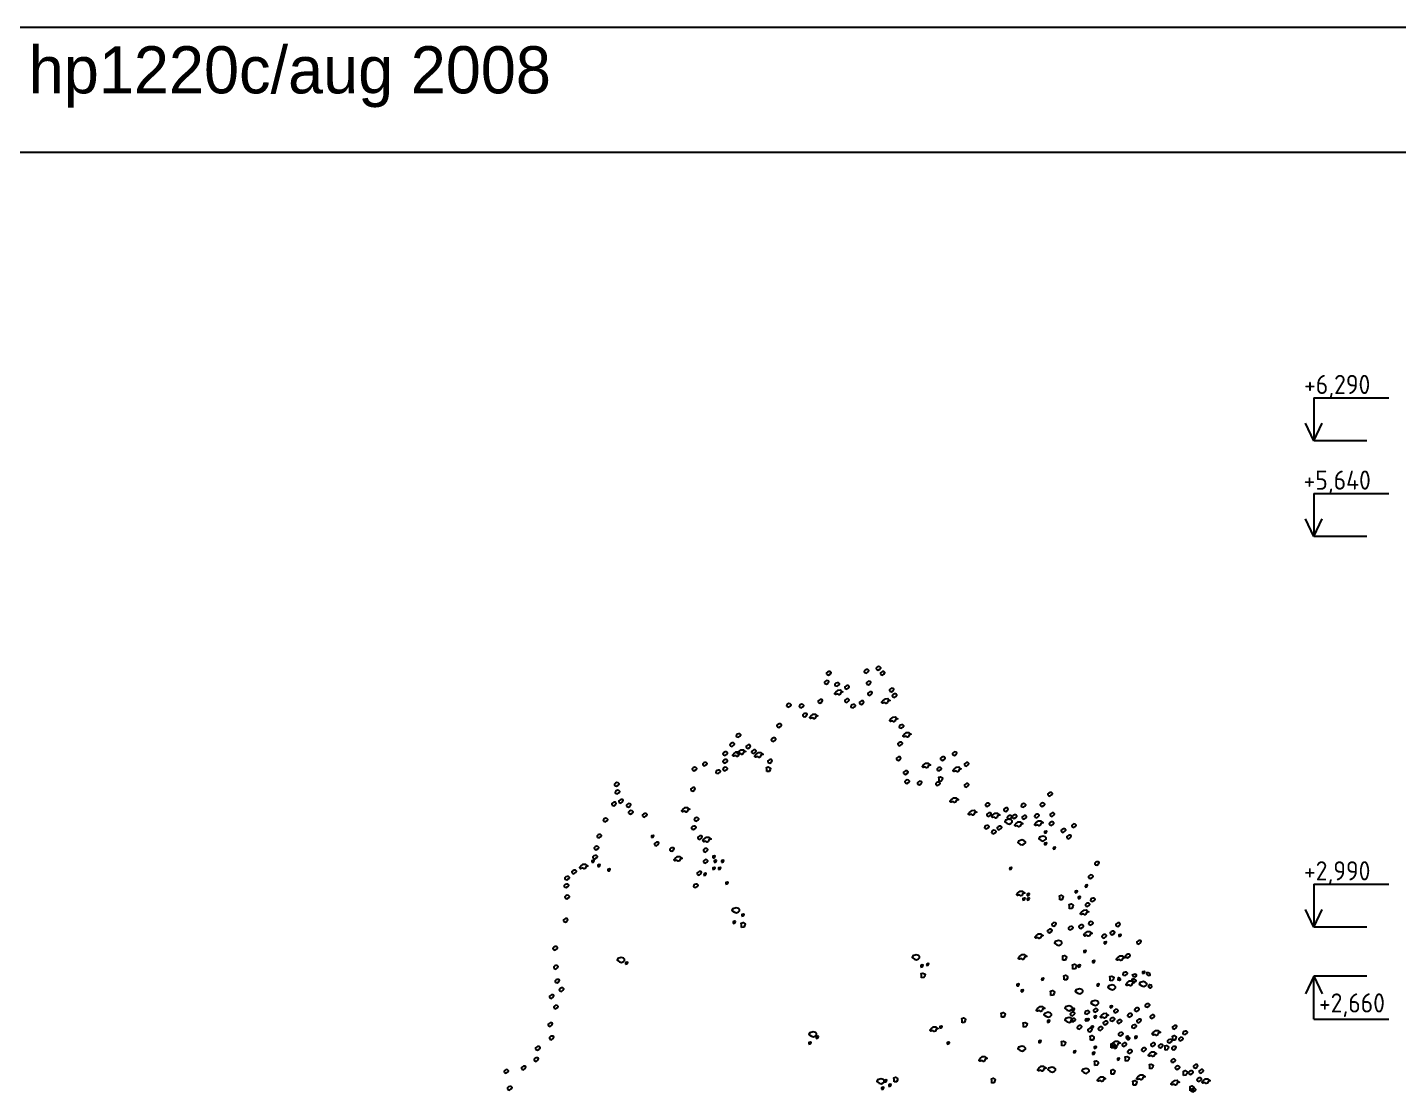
# Model space of a CAD drawing. Header units: millimetres. Extents: x 462666 to 1244237, y 2328025 to 3795663.
# Drawn here: x 1066681 to 1075992, y 2928790 to 2936020 of the extents above; entities that cross this region are included whole.
import ezdxf
from ezdxf.enums import TextEntityAlignment as Align

# ---------------------------------------------------------------- set-up
doc = ezdxf.new("R2010")
doc.units = ezdxf.units.MM
for name, color, linetype in [('arbre', 250, 'Continuous'), ('MUR_POH', 64, 'Continuous'), ('POP', 7, 'Continuous'), ('RAM_100', 160, 'Continuous'), ('ZAK_DIM', 7, 'Continuous')]:
    doc.layers.add(name, color=color, linetype=linetype)
doc.layers.add('Srafy', color=8, linetype='Continuous', lineweight=5)
doc.styles.add('ISOCP.SHX', font='ISOCP.shx', dxfattribs={"height": 150})

# ---------------------------------------------------------------- blocks, each defined once
blk = doc.blocks.new('Z_RAM_A_3_hp 1220')
at = {"layer": 'POP', "linetype": 'Continuous'}
blk.add_lwpolyline([(-288.5, -408), (-6.5, -408), (-6.5, -13), (-288.5, -13)], close=True, dxfattribs=at)
at = {"layer": 'RAM_100', "linetype": 'Continuous'}
for points in [[(-297, -420), (0, -420), (0, 0), (-297, 0)], [(-288.5, -13), (-288.5, -408), (-6.5, -408), (-6.5, -13)]]:
    blk.add_lwpolyline(points, close=True, dxfattribs=at)
blk.add_text('rkmk 1:1 A3  hp1220c/aug 2008', height=3.2, rotation=90, dxfattribs=at).set_placement((-292.524, -406.58))
blk = doc.blocks.new('arbre3')
at = {"layer": 'arbre', "color": 252}
for points in [[(257.876, 39.461), (257.917, 39.446), (257.956, 39.474), (257.98, 39.509), (257.956, 39.537), (257.919, 39.539), (257.889, 39.524), (257.865, 39.502), (257.863, 39.48)], [(256.585, 39.334), (256.627, 39.319), (256.666, 39.347), (256.69, 39.382), (256.666, 39.41), (256.629, 39.412), (256.598, 39.397), (256.574, 39.375), (256.572, 39.353)], [(257.567, 39.388), (257.608, 39.373), (257.647, 39.401), (257.671, 39.436), (257.647, 39.464), (257.61, 39.466), (257.58, 39.451), (257.556, 39.429), (257.554, 39.408)], [(257.985, 39.334), (258.026, 39.319), (258.065, 39.347), (258.089, 39.382), (258.065, 39.41), (258.028, 39.412), (257.998, 39.397), (257.974, 39.375), (257.972, 39.353)], [(256.531, 39.098), (256.572, 39.082), (256.611, 39.111), (256.635, 39.145), (256.611, 39.174), (256.574, 39.176), (256.544, 39.161), (256.52, 39.139), (256.518, 39.117)], [(256.812, 38.877), (256.877, 38.929), (256.938, 38.932), (256.964, 38.903), (256.999, 38.882), (256.942, 38.864), (256.927, 38.821), (256.897, 38.806), (256.862, 38.832), (256.81, 38.814), (256.779, 38.84)], [(256.803, 39.043), (256.845, 39.028), (256.884, 39.056), (256.908, 39.091), (256.884, 39.119), (256.847, 39.121), (256.816, 39.106), (256.792, 39.084), (256.79, 39.063)], [(257.058, 38.97), (257.099, 38.955), (257.138, 38.983), (257.162, 39.018), (257.138, 39.046), (257.101, 39.049), (257.071, 39.033), (257.047, 39.012), (257.045, 38.99)], [(257.621, 39.079), (257.663, 39.064), (257.702, 39.092), (257.726, 39.127), (257.702, 39.155), (257.665, 39.158), (257.634, 39.142), (257.61, 39.121), (257.608, 39.099)], [(257.658, 38.807), (257.699, 38.792), (257.738, 38.82), (257.762, 38.855), (257.738, 38.883), (257.701, 38.885), (257.671, 38.87), (257.647, 38.848), (257.645, 38.826)], [(258.221, 38.898), (258.262, 38.882), (258.301, 38.911), (258.325, 38.945), (258.301, 38.974), (258.264, 38.976), (258.234, 38.961), (258.21, 38.939), (258.208, 38.917)], [(258.294, 38.752), (258.335, 38.737), (258.374, 38.765), (258.398, 38.8), (258.374, 38.828), (258.337, 38.831), (258.307, 38.815), (258.283, 38.794), (258.281, 38.772)], [(255.549, 38.5), (255.591, 38.485), (255.63, 38.513), (255.654, 38.548), (255.63, 38.576), (255.593, 38.578), (255.562, 38.563), (255.538, 38.541), (255.536, 38.52)], [(255.876, 38.482), (255.918, 38.467), (255.957, 38.495), (255.981, 38.53), (255.957, 38.558), (255.92, 38.56), (255.889, 38.545), (255.866, 38.523), (255.863, 38.502)], [(256.367, 38.607), (256.408, 38.592), (256.448, 38.62), (256.471, 38.655), (256.448, 38.683), (256.411, 38.685), (256.38, 38.67), (256.356, 38.648), (256.354, 38.627)], [(257.058, 38.625), (257.099, 38.61), (257.138, 38.638), (257.162, 38.673), (257.138, 38.701), (257.101, 38.703), (257.071, 38.688), (257.047, 38.666), (257.045, 38.645)], [(257.221, 38.48), (257.263, 38.465), (257.302, 38.493), (257.326, 38.528), (257.302, 38.556), (257.265, 38.558), (257.234, 38.543), (257.211, 38.521), (257.208, 38.499)], [(257.439, 38.571), (257.481, 38.555), (257.52, 38.584), (257.544, 38.618), (257.52, 38.647), (257.483, 38.649), (257.453, 38.634), (257.429, 38.612), (257.426, 38.59)], [(258.037, 38.652), (258.102, 38.705), (258.163, 38.707), (258.189, 38.678), (258.224, 38.657), (258.167, 38.639), (258.152, 38.596), (258.122, 38.581), (258.087, 38.607), (258.035, 38.589), (258.004, 38.615)], [(255.967, 38.246), (256.009, 38.231), (256.048, 38.259), (256.072, 38.294), (256.048, 38.322), (256.011, 38.324), (255.98, 38.309), (255.956, 38.287), (255.954, 38.265)], [(256.162, 38.253), (256.227, 38.305), (256.288, 38.307), (256.314, 38.279), (256.349, 38.257), (256.293, 38.24), (256.277, 38.196), (256.247, 38.181), (256.212, 38.207), (256.16, 38.19), (256.129, 38.216)], [(258.237, 38.178), (258.302, 38.23), (258.363, 38.232), (258.389, 38.204), (258.424, 38.182), (258.367, 38.165), (258.352, 38.121), (258.322, 38.106), (258.287, 38.132), (258.235, 38.115), (258.204, 38.141)], [(254.241, 37.719), (254.282, 37.704), (254.321, 37.732), (254.345, 37.767), (254.321, 37.795), (254.284, 37.797), (254.254, 37.782), (254.23, 37.76), (254.228, 37.739)], [(255.295, 37.973), (255.336, 37.958), (255.375, 37.986), (255.399, 38.021), (255.375, 38.049), (255.338, 38.052), (255.308, 38.036), (255.284, 38.015), (255.282, 37.993)], [(258.475, 37.953), (258.517, 37.938), (258.556, 37.966), (258.58, 38.001), (258.556, 38.029), (258.519, 38.031), (258.489, 38.016), (258.465, 37.994), (258.462, 37.973)], [(258.587, 37.778), (258.652, 37.83), (258.713, 37.832), (258.739, 37.804), (258.774, 37.782), (258.717, 37.765), (258.702, 37.721), (258.672, 37.706), (258.637, 37.732), (258.585, 37.715), (258.554, 37.741)], [(254.077, 37.483), (254.118, 37.468), (254.158, 37.496), (254.181, 37.531), (254.158, 37.559), (254.121, 37.561), (254.09, 37.546), (254.066, 37.524), (254.064, 37.502)], [(254.495, 37.428), (254.536, 37.413), (254.576, 37.441), (254.599, 37.476), (254.576, 37.504), (254.539, 37.507), (254.508, 37.491), (254.484, 37.47), (254.482, 37.448)], [(255.149, 37.61), (255.191, 37.595), (255.23, 37.623), (255.254, 37.658), (255.23, 37.686), (255.193, 37.688), (255.162, 37.673), (255.139, 37.651), (255.136, 37.63)], [(258.439, 37.499), (258.48, 37.484), (258.52, 37.512), (258.543, 37.547), (258.52, 37.575), (258.483, 37.577), (258.452, 37.562), (258.428, 37.54), (258.426, 37.518)], [(253.368, 36.974), (253.41, 36.959), (253.449, 36.987), (253.473, 37.022), (253.449, 37.05), (253.412, 37.052), (253.381, 37.037), (253.357, 37.015), (253.355, 36.994)], [(253.895, 37.247), (253.937, 37.231), (253.976, 37.26), (254, 37.294), (253.976, 37.323), (253.939, 37.325), (253.908, 37.31), (253.884, 37.288), (253.882, 37.266)], [(253.895, 37.047), (253.937, 37.032), (253.976, 37.06), (254, 37.095), (253.976, 37.123), (253.939, 37.125), (253.908, 37.11), (253.884, 37.088), (253.882, 37.066)], [(254.162, 37.278), (254.227, 37.33), (254.288, 37.332), (254.314, 37.304), (254.349, 37.282), (254.293, 37.265), (254.277, 37.222), (254.247, 37.206), (254.212, 37.232), (254.16, 37.215), (254.13, 37.241)], [(254.287, 37.328), (254.352, 37.38), (254.413, 37.382), (254.439, 37.354), (254.474, 37.332), (254.418, 37.315), (254.402, 37.272), (254.372, 37.256), (254.337, 37.282), (254.285, 37.265), (254.255, 37.291)], [(254.641, 37.301), (254.682, 37.286), (254.721, 37.314), (254.745, 37.349), (254.721, 37.377), (254.684, 37.379), (254.654, 37.364), (254.63, 37.342), (254.627, 37.321)], [(254.737, 37.253), (254.802, 37.305), (254.863, 37.307), (254.889, 37.279), (254.924, 37.257), (254.868, 37.24), (254.852, 37.197), (254.822, 37.181), (254.787, 37.207), (254.735, 37.19), (254.705, 37.216)], [(255.059, 37.047), (255.1, 37.032), (255.139, 37.06), (255.163, 37.095), (255.139, 37.123), (255.102, 37.125), (255.072, 37.11), (255.048, 37.088), (255.046, 37.066)], [(258.403, 37.117), (258.444, 37.102), (258.483, 37.13), (258.507, 37.165), (258.483, 37.193), (258.446, 37.195), (258.416, 37.18), (258.392, 37.159), (258.39, 37.137)], [(259.548, 37.117), (259.589, 37.102), (259.628, 37.13), (259.652, 37.165), (259.628, 37.193), (259.591, 37.195), (259.561, 37.18), (259.537, 37.159), (259.535, 37.137)], [(259.857, 37.244), (259.898, 37.229), (259.937, 37.257), (259.961, 37.292), (259.937, 37.32), (259.9, 37.323), (259.87, 37.307), (259.846, 37.286), (259.844, 37.264)], [(260.166, 36.972), (260.207, 36.957), (260.246, 36.985), (260.27, 37.02), (260.246, 37.048), (260.209, 37.05), (260.179, 37.035), (260.155, 37.013), (260.153, 36.991)], [(253.096, 36.847), (253.137, 36.832), (253.176, 36.86), (253.2, 36.895), (253.176, 36.923), (253.139, 36.925), (253.109, 36.91), (253.085, 36.888), (253.083, 36.866)], [(253.714, 36.774), (253.755, 36.759), (253.794, 36.787), (253.818, 36.822), (253.794, 36.85), (253.757, 36.852), (253.727, 36.837), (253.703, 36.816), (253.701, 36.794)], [(253.895, 36.847), (253.937, 36.832), (253.976, 36.86), (254, 36.895), (253.976, 36.923), (253.939, 36.925), (253.908, 36.91), (253.884, 36.888), (253.882, 36.866)], [(255.021, 36.812), (255.021, 36.871), (255.015, 36.923), (255.06, 36.936), (255.113, 36.903), (255.106, 36.858), (255.08, 36.819)], [(258.585, 36.754), (258.626, 36.739), (258.665, 36.767), (258.689, 36.802), (258.665, 36.83), (258.628, 36.832), (258.598, 36.817), (258.574, 36.795), (258.571, 36.773)], [(259.087, 36.978), (259.152, 37.03), (259.213, 37.033), (259.239, 37.004), (259.274, 36.983), (259.217, 36.965), (259.202, 36.922), (259.172, 36.907), (259.137, 36.933), (259.085, 36.915), (259.054, 36.941)], [(259.457, 36.845), (259.498, 36.83), (259.537, 36.858), (259.561, 36.893), (259.537, 36.921), (259.5, 36.923), (259.47, 36.908), (259.446, 36.886), (259.444, 36.864)], [(259.887, 36.878), (259.952, 36.93), (260.013, 36.933), (260.039, 36.904), (260.074, 36.883), (260.017, 36.865), (260.002, 36.822), (259.972, 36.807), (259.937, 36.833), (259.885, 36.815), (259.854, 36.841)], [(251.078, 36.447), (251.12, 36.432), (251.159, 36.46), (251.183, 36.495), (251.159, 36.523), (251.122, 36.525), (251.091, 36.51), (251.067, 36.489), (251.065, 36.467)], [(253.059, 36.32), (253.101, 36.305), (253.14, 36.333), (253.164, 36.368), (253.14, 36.396), (253.103, 36.398), (253.072, 36.383), (253.048, 36.361), (253.046, 36.34)], [(258.621, 36.518), (258.662, 36.503), (258.701, 36.531), (258.725, 36.566), (258.701, 36.594), (258.664, 36.596), (258.634, 36.581), (258.61, 36.559), (258.608, 36.537)], [(258.948, 36.481), (258.989, 36.466), (259.028, 36.494), (259.052, 36.529), (259.028, 36.557), (258.991, 36.56), (258.961, 36.544), (258.937, 36.523), (258.935, 36.501)], [(259.421, 36.463), (259.462, 36.448), (259.501, 36.476), (259.525, 36.511), (259.501, 36.539), (259.464, 36.541), (259.434, 36.526), (259.41, 36.505), (259.408, 36.483)], [(259.495, 36.556), (259.495, 36.615), (259.489, 36.667), (259.534, 36.68), (259.587, 36.647), (259.58, 36.601), (259.554, 36.562)], [(260.166, 36.427), (260.207, 36.412), (260.246, 36.44), (260.27, 36.475), (260.246, 36.503), (260.209, 36.505), (260.179, 36.49), (260.155, 36.468), (260.153, 36.446)], [(251.006, 35.939), (251.047, 35.923), (251.086, 35.952), (251.11, 35.986), (251.086, 36.015), (251.049, 36.017), (251.019, 36.002), (250.995, 35.98), (250.992, 35.958)], [(251.096, 36.247), (251.138, 36.232), (251.177, 36.26), (251.201, 36.295), (251.177, 36.323), (251.14, 36.326), (251.109, 36.31), (251.086, 36.289), (251.083, 36.267)], [(251.187, 36.011), (251.229, 35.996), (251.268, 36.024), (251.292, 36.059), (251.268, 36.087), (251.231, 36.089), (251.2, 36.074), (251.176, 36.053), (251.174, 36.031)], [(251.387, 35.902), (251.429, 35.887), (251.468, 35.915), (251.492, 35.95), (251.468, 35.978), (251.431, 35.98), (251.4, 35.965), (251.376, 35.944), (251.374, 35.922)], [(259.812, 36.079), (259.877, 36.131), (259.938, 36.133), (259.964, 36.105), (259.999, 36.083), (259.942, 36.066), (259.927, 36.022), (259.897, 36.007), (259.862, 36.033), (259.81, 36.016), (259.779, 36.042)], [(260.711, 35.918), (260.752, 35.903), (260.791, 35.931), (260.815, 35.966), (260.791, 35.994), (260.754, 35.996), (260.724, 35.981), (260.7, 35.959), (260.698, 35.938)], [(261.646, 35.901), (261.687, 35.886), (261.726, 35.915), (261.75, 35.949), (261.726, 35.978), (261.689, 35.98), (261.659, 35.965), (261.635, 35.943), (261.633, 35.921)], [(262.136, 35.92), (262.178, 35.904), (262.217, 35.933), (262.241, 35.967), (262.217, 35.996), (262.18, 35.998), (262.149, 35.983), (262.125, 35.961), (262.123, 35.939)], [(262.336, 36.192), (262.377, 36.177), (262.417, 36.205), (262.441, 36.24), (262.417, 36.268), (262.38, 36.27), (262.349, 36.255), (262.325, 36.233), (262.323, 36.212)], [(251.442, 35.721), (251.483, 35.705), (251.522, 35.734), (251.546, 35.768), (251.522, 35.797), (251.485, 35.799), (251.455, 35.784), (251.431, 35.762), (251.429, 35.74)], [(251.805, 35.648), (251.847, 35.633), (251.886, 35.661), (251.91, 35.696), (251.886, 35.724), (251.849, 35.726), (251.818, 35.711), (251.794, 35.689), (251.792, 35.667)], [(252.837, 35.829), (252.903, 35.881), (252.963, 35.883), (252.989, 35.855), (253.024, 35.833), (252.968, 35.816), (252.953, 35.772), (252.922, 35.757), (252.887, 35.783), (252.835, 35.766), (252.805, 35.792)], [(260.287, 35.754), (260.352, 35.806), (260.413, 35.808), (260.439, 35.78), (260.474, 35.758), (260.417, 35.741), (260.402, 35.697), (260.372, 35.682), (260.337, 35.708), (260.285, 35.691), (260.254, 35.717)], [(260.747, 35.664), (260.789, 35.649), (260.828, 35.677), (260.852, 35.712), (260.828, 35.74), (260.791, 35.742), (260.76, 35.727), (260.736, 35.705), (260.734, 35.683)], [(260.887, 35.679), (260.952, 35.731), (261.013, 35.733), (261.039, 35.705), (261.074, 35.683), (261.017, 35.666), (261.002, 35.622), (260.971, 35.607), (260.937, 35.633), (260.885, 35.616), (260.854, 35.642)], [(261.191, 35.792), (261.232, 35.777), (261.272, 35.806), (261.295, 35.84), (261.272, 35.869), (261.235, 35.871), (261.204, 35.855), (261.18, 35.834), (261.178, 35.812)], [(261.282, 35.593), (261.323, 35.577), (261.362, 35.606), (261.386, 35.64), (261.362, 35.669), (261.326, 35.671), (261.295, 35.656), (261.271, 35.634), (261.269, 35.612)], [(261.409, 35.611), (261.451, 35.596), (261.49, 35.624), (261.514, 35.659), (261.49, 35.687), (261.453, 35.689), (261.422, 35.674), (261.398, 35.652), (261.396, 35.63)], [(261.664, 35.593), (261.705, 35.577), (261.744, 35.606), (261.768, 35.64), (261.744, 35.669), (261.707, 35.671), (261.677, 35.656), (261.653, 35.634), (261.651, 35.612)], [(261.991, 35.629), (262.032, 35.614), (262.071, 35.642), (262.095, 35.677), (262.071, 35.705), (262.034, 35.707), (262.004, 35.692), (261.98, 35.67), (261.978, 35.649)], [(262.391, 35.665), (262.432, 35.65), (262.471, 35.678), (262.495, 35.713), (262.471, 35.741), (262.434, 35.744), (262.404, 35.728), (262.38, 35.707), (262.378, 35.685)], [(250.787, 35.521), (250.829, 35.505), (250.868, 35.534), (250.892, 35.569), (250.868, 35.597), (250.831, 35.599), (250.8, 35.584), (250.777, 35.562), (250.774, 35.54)], [(253.077, 35.321), (253.119, 35.306), (253.158, 35.334), (253.182, 35.369), (253.158, 35.397), (253.121, 35.399), (253.091, 35.384), (253.067, 35.362), (253.064, 35.34)], [(253.15, 35.539), (253.191, 35.524), (253.231, 35.552), (253.255, 35.587), (253.231, 35.615), (253.194, 35.617), (253.163, 35.602), (253.139, 35.58), (253.137, 35.558)], [(260.693, 35.337), (260.734, 35.322), (260.773, 35.35), (260.797, 35.385), (260.773, 35.413), (260.736, 35.415), (260.706, 35.4), (260.682, 35.378), (260.68, 35.356)], [(260.875, 35.21), (260.916, 35.194), (260.955, 35.223), (260.979, 35.257), (260.955, 35.286), (260.918, 35.288), (260.888, 35.273), (260.864, 35.251), (260.862, 35.229)], [(261.02, 35.319), (261.061, 35.303), (261.1, 35.332), (261.124, 35.366), (261.1, 35.395), (261.063, 35.397), (261.033, 35.382), (261.009, 35.36), (261.007, 35.338)], [(261.267, 35.466), (261.322, 35.448), (261.372, 35.476), (261.398, 35.5), (261.398, 35.531), (261.369, 35.559), (261.313, 35.579), (261.224, 35.55), (261.202, 35.511)], [(261.487, 35.454), (261.552, 35.506), (261.613, 35.508), (261.639, 35.48), (261.674, 35.458), (261.617, 35.441), (261.602, 35.397), (261.571, 35.382), (261.537, 35.408), (261.485, 35.391), (261.454, 35.417)], [(262.012, 35.479), (262.077, 35.531), (262.138, 35.533), (262.164, 35.505), (262.199, 35.483), (262.142, 35.466), (262.127, 35.422), (262.096, 35.407), (262.062, 35.433), (262.009, 35.416), (261.979, 35.442)], [(262.236, 35.213), (262.275, 35.22), (262.297, 35.259), (262.275, 35.268), (262.238, 35.255)], [(262.373, 35.429), (262.414, 35.414), (262.453, 35.442), (262.477, 35.477), (262.453, 35.505), (262.416, 35.507), (262.386, 35.492), (262.362, 35.47), (262.36, 35.449)], [(262.682, 35.247), (262.723, 35.232), (262.762, 35.261), (262.786, 35.295), (262.762, 35.324), (262.725, 35.326), (262.695, 35.31), (262.671, 35.289), (262.668, 35.267)], [(262.954, 35.375), (262.995, 35.359), (263.035, 35.388), (263.058, 35.422), (263.035, 35.451), (262.998, 35.453), (262.967, 35.438), (262.943, 35.416), (262.941, 35.394)], [(250.624, 35.103), (250.665, 35.088), (250.704, 35.116), (250.728, 35.151), (250.704, 35.179), (250.667, 35.181), (250.637, 35.166), (250.613, 35.144), (250.611, 35.122)], [(252.027, 35.1), (252.066, 35.107), (252.088, 35.146), (252.066, 35.154), (252.029, 35.141)], [(252.114, 34.903), (252.156, 34.888), (252.195, 34.916), (252.219, 34.951), (252.195, 34.979), (252.158, 34.981), (252.127, 34.966), (252.103, 34.944), (252.101, 34.923)], [(253.241, 35.067), (253.282, 35.051), (253.321, 35.08), (253.345, 35.114), (253.321, 35.143), (253.285, 35.145), (253.254, 35.13), (253.23, 35.108), (253.228, 35.086)], [(253.387, 35.054), (253.453, 35.106), (253.513, 35.108), (253.539, 35.08), (253.574, 35.059), (253.518, 35.041), (253.503, 34.998), (253.472, 34.982), (253.437, 35.009), (253.385, 34.991), (253.355, 35.017)], [(261.606, 34.923), (261.661, 34.906), (261.711, 34.934), (261.737, 34.958), (261.737, 34.988), (261.708, 35.017), (261.652, 35.036), (261.563, 35.008), (261.541, 34.969)], [(262.149, 35.025), (262.203, 35.007), (262.253, 35.036), (262.279, 35.06), (262.279, 35.09), (262.251, 35.118), (262.195, 35.138), (262.105, 35.11), (262.084, 35.07)], [(262.236, 34.911), (262.275, 34.918), (262.297, 34.957), (262.275, 34.965), (262.238, 34.952)], [(262.827, 35.084), (262.868, 35.069), (262.907, 35.097), (262.931, 35.132), (262.907, 35.16), (262.87, 35.162), (262.84, 35.147), (262.816, 35.125), (262.814, 35.104)], [(250.515, 34.558), (250.556, 34.543), (250.595, 34.571), (250.619, 34.606), (250.595, 34.634), (250.558, 34.636), (250.528, 34.621), (250.504, 34.599), (250.502, 34.577)], [(250.551, 34.794), (250.592, 34.779), (250.632, 34.807), (250.655, 34.842), (250.632, 34.87), (250.595, 34.872), (250.564, 34.857), (250.54, 34.835), (250.538, 34.814)], [(252.514, 34.758), (252.555, 34.742), (252.594, 34.771), (252.618, 34.805), (252.594, 34.834), (252.558, 34.836), (252.527, 34.821), (252.503, 34.799), (252.501, 34.777)], [(252.637, 34.554), (252.703, 34.607), (252.763, 34.609), (252.79, 34.58), (252.824, 34.559), (252.768, 34.541), (252.753, 34.498), (252.722, 34.483), (252.687, 34.509), (252.635, 34.491), (252.605, 34.517)], [(253.386, 34.74), (253.428, 34.724), (253.467, 34.753), (253.491, 34.787), (253.467, 34.816), (253.43, 34.818), (253.4, 34.803), (253.376, 34.781), (253.373, 34.759)], [(253.615, 34.571), (253.654, 34.577), (253.676, 34.617), (253.654, 34.625), (253.617, 34.612)], [(262.463, 34.798), (262.502, 34.804), (262.524, 34.843), (262.502, 34.852), (262.465, 34.839)], [(249.97, 34.176), (250.011, 34.161), (250.05, 34.189), (250.074, 34.224), (250.05, 34.252), (250.013, 34.255), (249.983, 34.239), (249.959, 34.218), (249.957, 34.196)], [(250.188, 34.355), (250.253, 34.407), (250.314, 34.409), (250.34, 34.381), (250.374, 34.359), (250.318, 34.341), (250.303, 34.298), (250.272, 34.283), (250.238, 34.309), (250.185, 34.291), (250.155, 34.318)], [(250.477, 34.458), (250.516, 34.464), (250.538, 34.503), (250.516, 34.512), (250.479, 34.499)], [(250.628, 34.344), (250.667, 34.351), (250.689, 34.39), (250.667, 34.399), (250.63, 34.385)], [(250.893, 34.231), (250.932, 34.237), (250.954, 34.276), (250.932, 34.285), (250.895, 34.272)], [(253.223, 34.14), (253.264, 34.125), (253.303, 34.153), (253.327, 34.188), (253.303, 34.216), (253.266, 34.218), (253.236, 34.203), (253.212, 34.181), (253.21, 34.16)], [(253.386, 34.449), (253.428, 34.434), (253.467, 34.462), (253.491, 34.497), (253.467, 34.525), (253.43, 34.527), (253.4, 34.512), (253.376, 34.49), (253.373, 34.468)], [(253.615, 34.269), (253.654, 34.275), (253.676, 34.314), (253.654, 34.323), (253.617, 34.31)], [(253.653, 34.458), (253.692, 34.464), (253.714, 34.503), (253.692, 34.512), (253.655, 34.499)], [(253.766, 34.269), (253.805, 34.275), (253.827, 34.314), (253.805, 34.323), (253.769, 34.31)], [(253.842, 34.458), (253.881, 34.464), (253.903, 34.503), (253.881, 34.512), (253.844, 34.499)], [(261.329, 34.269), (261.368, 34.275), (261.389, 34.314), (261.368, 34.323), (261.331, 34.31)], [(263.554, 34.394), (263.595, 34.378), (263.634, 34.407), (263.658, 34.441), (263.634, 34.47), (263.597, 34.472), (263.567, 34.457), (263.543, 34.435), (263.541, 34.413)], [(249.77, 33.813), (249.811, 33.798), (249.85, 33.826), (249.874, 33.861), (249.85, 33.889), (249.813, 33.891), (249.783, 33.876), (249.759, 33.854), (249.757, 33.833)], [(249.788, 34.013), (249.829, 33.998), (249.868, 34.026), (249.892, 34.061), (249.868, 34.089), (249.831, 34.091), (249.801, 34.076), (249.777, 34.054), (249.775, 34.032)], [(253.132, 33.813), (253.173, 33.798), (253.212, 33.826), (253.236, 33.861), (253.212, 33.889), (253.175, 33.891), (253.145, 33.876), (253.121, 33.854), (253.119, 33.833)], [(253.388, 34.117), (253.427, 34.124), (253.449, 34.163), (253.427, 34.172), (253.39, 34.159)], [(253.955, 33.891), (253.995, 33.897), (254.016, 33.936), (253.995, 33.945), (253.958, 33.932)], [(263.295, 33.815), (263.334, 33.822), (263.356, 33.861), (263.334, 33.869), (263.297, 33.856)], [(263.39, 34.048), (263.432, 34.033), (263.471, 34.061), (263.495, 34.096), (263.471, 34.124), (263.434, 34.127), (263.403, 34.111), (263.379, 34.09), (263.377, 34.068)], [(249.788, 33.522), (249.829, 33.507), (249.868, 33.535), (249.892, 33.57), (249.868, 33.598), (249.831, 33.6), (249.801, 33.585), (249.777, 33.564), (249.775, 33.542)], [(261.537, 33.655), (261.602, 33.707), (261.663, 33.709), (261.689, 33.681), (261.724, 33.659), (261.667, 33.642), (261.652, 33.598), (261.621, 33.583), (261.587, 33.609), (261.535, 33.592), (261.504, 33.618)], [(261.669, 33.475), (261.708, 33.481), (261.73, 33.521), (261.708, 33.529), (261.671, 33.516)], [(261.782, 33.588), (261.821, 33.595), (261.843, 33.634), (261.821, 33.643), (261.784, 33.63)], [(261.782, 33.475), (261.821, 33.481), (261.843, 33.521), (261.821, 33.529), (261.784, 33.516)], [(262.63, 33.479), (262.63, 33.538), (262.623, 33.59), (262.669, 33.603), (262.721, 33.571), (262.715, 33.525), (262.689, 33.486)], [(263.03, 33.664), (263.069, 33.67), (263.091, 33.709), (263.069, 33.718), (263.032, 33.705)], [(263.106, 33.513), (263.145, 33.519), (263.166, 33.558), (263.145, 33.567), (263.108, 33.554)], [(263.447, 33.45), (263.488, 33.435), (263.527, 33.463), (263.551, 33.498), (263.527, 33.526), (263.49, 33.528), (263.46, 33.513), (263.436, 33.491), (263.434, 33.47)], [(254.18, 33.16), (254.234, 33.143), (254.284, 33.171), (254.31, 33.195), (254.31, 33.226), (254.282, 33.254), (254.225, 33.273), (254.136, 33.245), (254.114, 33.206)], [(262.886, 33.252), (262.886, 33.31), (262.88, 33.362), (262.926, 33.375), (262.978, 33.343), (262.971, 33.297), (262.945, 33.258)], [(263.197, 33.164), (263.263, 33.216), (263.323, 33.218), (263.35, 33.19), (263.384, 33.168), (263.328, 33.151), (263.313, 33.107), (263.282, 33.092), (263.247, 33.118), (263.195, 33.101), (263.165, 33.127)], [(263.31, 33.32), (263.351, 33.305), (263.39, 33.333), (263.414, 33.368), (263.39, 33.396), (263.353, 33.398), (263.323, 33.383), (263.299, 33.361), (263.297, 33.339)], [(249.751, 32.918), (249.793, 32.903), (249.832, 32.931), (249.856, 32.966), (249.832, 32.994), (249.795, 32.996), (249.764, 32.981), (249.741, 32.959), (249.738, 32.937)], [(254.144, 32.87), (254.184, 32.877), (254.205, 32.916), (254.184, 32.924), (254.147, 32.911)], [(254.366, 32.767), (254.366, 32.826), (254.359, 32.878), (254.405, 32.891), (254.457, 32.859), (254.451, 32.813), (254.424, 32.774)], [(254.371, 33.059), (254.41, 33.066), (254.432, 33.105), (254.41, 33.113), (254.373, 33.1)], [(262.437, 32.812), (262.478, 32.796), (262.517, 32.825), (262.541, 32.859), (262.517, 32.888), (262.48, 32.89), (262.45, 32.875), (262.426, 32.853), (262.424, 32.831)], [(262.873, 32.714), (262.915, 32.699), (262.954, 32.727), (262.978, 32.762), (262.954, 32.79), (262.917, 32.792), (262.886, 32.777), (262.862, 32.755), (262.86, 32.733)], [(263.14, 32.753), (263.182, 32.738), (263.221, 32.766), (263.245, 32.801), (263.221, 32.829), (263.184, 32.831), (263.153, 32.816), (263.13, 32.794), (263.127, 32.773)], [(263.395, 32.838), (263.436, 32.822), (263.475, 32.851), (263.499, 32.885), (263.475, 32.914), (263.438, 32.916), (263.408, 32.901), (263.384, 32.879), (263.382, 32.857)], [(264.098, 32.805), (264.14, 32.79), (264.179, 32.818), (264.203, 32.853), (264.179, 32.881), (264.142, 32.883), (264.111, 32.868), (264.088, 32.846), (264.085, 32.825)], [(262.015, 32.549), (262.08, 32.601), (262.141, 32.603), (262.167, 32.575), (262.202, 32.553), (262.146, 32.536), (262.13, 32.492), (262.1, 32.477), (262.065, 32.503), (262.013, 32.486), (261.983, 32.512)], [(262.326, 32.642), (262.367, 32.627), (262.406, 32.655), (262.43, 32.69), (262.406, 32.718), (262.369, 32.72), (262.339, 32.705), (262.315, 32.684), (262.313, 32.662)], [(262.556, 32.313), (262.61, 32.296), (262.66, 32.324), (262.686, 32.348), (262.686, 32.378), (262.658, 32.406), (262.601, 32.426), (262.512, 32.398), (262.491, 32.359)], [(263.287, 32.605), (263.352, 32.658), (263.413, 32.66), (263.439, 32.631), (263.473, 32.61), (263.417, 32.592), (263.402, 32.549), (263.371, 32.534), (263.337, 32.56), (263.284, 32.542), (263.254, 32.568)], [(263.74, 32.505), (263.781, 32.49), (263.82, 32.518), (263.844, 32.553), (263.82, 32.581), (263.783, 32.584), (263.753, 32.568), (263.729, 32.547), (263.727, 32.525)], [(263.955, 32.59), (263.996, 32.575), (264.035, 32.603), (264.059, 32.638), (264.035, 32.666), (263.999, 32.668), (263.968, 32.653), (263.944, 32.631), (263.942, 32.61)], [(264.164, 32.53), (264.203, 32.537), (264.225, 32.576), (264.203, 32.584), (264.167, 32.571)], [(264.646, 32.349), (264.687, 32.334), (264.726, 32.362), (264.75, 32.397), (264.726, 32.425), (264.689, 32.427), (264.659, 32.412), (264.635, 32.39), (264.633, 32.369)], [(249.479, 32.191), (249.52, 32.176), (249.559, 32.204), (249.583, 32.239), (249.559, 32.267), (249.522, 32.269), (249.492, 32.254), (249.468, 32.232), (249.466, 32.211)], [(261.587, 32.006), (261.652, 32.058), (261.713, 32.06), (261.739, 32.032), (261.774, 32.01), (261.717, 31.993), (261.702, 31.949), (261.671, 31.934), (261.637, 31.96), (261.585, 31.943), (261.554, 31.969)], [(263.257, 32.114), (263.296, 32.121), (263.318, 32.16), (263.296, 32.169), (263.259, 32.156)], [(263.786, 32.341), (263.825, 32.348), (263.847, 32.387), (263.825, 32.395), (263.788, 32.382)], [(264.353, 31.991), (264.394, 31.976), (264.433, 32.004), (264.457, 32.039), (264.433, 32.067), (264.396, 32.069), (264.366, 32.054), (264.342, 32.032), (264.34, 32.01)], [(249.497, 31.701), (249.538, 31.685), (249.577, 31.714), (249.601, 31.748), (249.577, 31.777), (249.54, 31.779), (249.51, 31.764), (249.486, 31.742), (249.484, 31.72)], [(251.195, 31.872), (251.25, 31.855), (251.3, 31.883), (251.326, 31.907), (251.326, 31.938), (251.298, 31.966), (251.241, 31.985), (251.152, 31.957), (251.13, 31.918)], [(251.346, 31.812), (251.386, 31.818), (251.407, 31.858), (251.386, 31.866), (251.349, 31.853)], [(258.859, 31.94), (258.914, 31.923), (258.964, 31.951), (258.99, 31.975), (258.99, 32.005), (258.962, 32.034), (258.905, 32.053), (258.816, 32.025), (258.794, 31.986)], [(259.022, 31.736), (259.061, 31.743), (259.083, 31.782), (259.061, 31.791), (259.024, 31.778)], [(259.173, 31.774), (259.212, 31.781), (259.234, 31.82), (259.212, 31.828), (259.175, 31.815)], [(262.715, 31.913), (262.715, 31.971), (262.709, 32.024), (262.755, 32.037), (262.807, 32.004), (262.8, 31.958), (262.774, 31.919)], [(262.972, 31.685), (262.972, 31.744), (262.965, 31.796), (263.011, 31.809), (263.063, 31.776), (263.057, 31.731), (263.031, 31.691)], [(263.106, 31.736), (263.145, 31.743), (263.166, 31.782), (263.145, 31.791), (263.108, 31.778)], [(263.484, 31.85), (263.523, 31.856), (263.545, 31.895), (263.523, 31.904), (263.486, 31.891)], [(264.132, 31.974), (264.197, 32.026), (264.258, 32.028), (264.284, 32), (264.319, 31.978), (264.263, 31.961), (264.247, 31.917), (264.217, 31.902), (264.182, 31.928), (264.13, 31.911), (264.1, 31.937)], [(249.533, 31.337), (249.575, 31.322), (249.614, 31.35), (249.638, 31.385), (249.614, 31.413), (249.577, 31.415), (249.546, 31.4), (249.522, 31.379), (249.52, 31.357)], [(259.039, 31.457), (259.039, 31.516), (259.033, 31.568), (259.078, 31.581), (259.131, 31.548), (259.124, 31.503), (259.098, 31.464)], [(262.16, 31.396), (262.199, 31.403), (262.221, 31.442), (262.199, 31.45), (262.163, 31.437)], [(262.744, 31.4), (262.744, 31.459), (262.737, 31.511), (262.783, 31.524), (262.835, 31.491), (262.829, 31.446), (262.803, 31.407)], [(263.942, 31.378), (263.942, 31.437), (263.936, 31.489), (263.981, 31.502), (264.033, 31.47), (264.027, 31.424), (264.001, 31.385)], [(264.148, 31.411), (264.159, 31.461), (264.187, 31.457), (264.2, 31.428), (264.203, 31.396), (264.181, 31.385), (264.15, 31.394)], [(264.287, 31.528), (264.329, 31.513), (264.368, 31.541), (264.392, 31.576), (264.368, 31.604), (264.331, 31.607), (264.3, 31.591), (264.277, 31.57), (264.274, 31.548)], [(264.381, 31.322), (264.446, 31.374), (264.507, 31.376), (264.533, 31.348), (264.568, 31.326), (264.511, 31.309), (264.496, 31.265), (264.466, 31.25), (264.431, 31.276), (264.379, 31.259), (264.348, 31.285)], [(264.531, 31.381), (264.568, 31.357), (264.603, 31.363), (264.616, 31.385), (264.596, 31.407), (264.57, 31.422), (264.533, 31.424), (264.507, 31.411)], [(264.526, 31.496), (264.579, 31.483), (264.626, 31.509), (264.624, 31.53), (264.581, 31.548), (264.54, 31.535), (264.513, 31.526), (264.518, 31.513)], [(264.761, 31.246), (264.816, 31.229), (264.866, 31.257), (264.892, 31.281), (264.892, 31.311), (264.863, 31.339), (264.807, 31.359), (264.718, 31.331), (264.696, 31.292)], [(264.783, 31.567), (264.822, 31.574), (264.844, 31.613), (264.822, 31.622), (264.785, 31.609)], [(264.881, 31.554), (264.924, 31.513), (264.979, 31.524), (264.974, 31.567), (264.931, 31.589), (264.881, 31.587)], [(249.388, 30.938), (249.429, 30.922), (249.468, 30.951), (249.492, 30.985), (249.468, 31.014), (249.431, 31.016), (249.401, 31.001), (249.377, 30.979), (249.375, 30.957)], [(249.642, 31.119), (249.684, 31.104), (249.723, 31.132), (249.747, 31.167), (249.723, 31.195), (249.686, 31.197), (249.655, 31.182), (249.632, 31.161), (249.629, 31.139)], [(261.518, 31.245), (261.557, 31.251), (261.578, 31.291), (261.557, 31.299), (261.52, 31.286)], [(261.631, 31.094), (261.67, 31.1), (261.692, 31.139), (261.67, 31.148), (261.633, 31.135)], [(262.402, 31.001), (262.402, 31.06), (262.395, 31.112), (262.441, 31.125), (262.493, 31.092), (262.487, 31.047), (262.461, 31.008)], [(263.098, 31.059), (263.153, 31.041), (263.203, 31.07), (263.229, 31.094), (263.229, 31.124), (263.201, 31.152), (263.144, 31.172), (263.055, 31.144), (263.033, 31.104)], [(263.597, 31.245), (263.636, 31.251), (263.658, 31.291), (263.636, 31.299), (263.599, 31.286)], [(263.946, 31.16), (264.001, 31.143), (264.051, 31.171), (264.077, 31.195), (264.077, 31.226), (264.048, 31.254), (263.992, 31.273), (263.903, 31.245), (263.881, 31.206)], [(264.939, 31.248), (264.959, 31.287), (265.004, 31.274), (265.017, 31.215), (264.985, 31.189), (264.946, 31.215)], [(249.497, 30.665), (249.538, 30.65), (249.577, 30.678), (249.601, 30.713), (249.577, 30.741), (249.54, 30.743), (249.51, 30.728), (249.486, 30.706), (249.484, 30.685)], [(262.055, 30.656), (262.12, 30.709), (262.181, 30.711), (262.207, 30.682), (262.242, 30.661), (262.185, 30.643), (262.17, 30.6), (262.14, 30.585), (262.105, 30.611), (262.053, 30.593), (262.022, 30.619)], [(262.827, 30.618), (262.881, 30.601), (262.931, 30.629), (262.958, 30.653), (262.958, 30.683), (262.929, 30.712), (262.873, 30.731), (262.784, 30.703), (262.762, 30.664)], [(262.954, 30.602), (262.994, 30.609), (263.015, 30.648), (262.994, 30.657), (262.957, 30.644)], [(263.505, 30.754), (263.56, 30.736), (263.61, 30.765), (263.636, 30.788), (263.636, 30.819), (263.608, 30.847), (263.551, 30.867), (263.462, 30.838), (263.44, 30.799)], [(263.518, 30.578), (263.559, 30.563), (263.598, 30.591), (263.622, 30.626), (263.598, 30.654), (263.561, 30.657), (263.531, 30.641), (263.507, 30.62), (263.505, 30.598)], [(263.937, 30.678), (263.977, 30.685), (263.998, 30.724), (263.977, 30.732), (263.94, 30.719)], [(264.045, 30.56), (264.086, 30.545), (264.125, 30.573), (264.149, 30.608), (264.125, 30.636), (264.088, 30.638), (264.058, 30.623), (264.034, 30.602), (264.032, 30.58)], [(264.59, 30.597), (264.631, 30.581), (264.67, 30.61), (264.694, 30.644), (264.67, 30.673), (264.633, 30.675), (264.603, 30.66), (264.579, 30.638), (264.577, 30.616)], [(264.863, 30.706), (264.904, 30.69), (264.943, 30.719), (264.967, 30.753), (264.943, 30.782), (264.906, 30.784), (264.876, 30.769), (264.852, 30.747), (264.849, 30.725)], [(249.352, 30.211), (249.393, 30.196), (249.432, 30.224), (249.456, 30.259), (249.432, 30.287), (249.395, 30.289), (249.365, 30.274), (249.341, 30.252), (249.339, 30.23)], [(260.094, 30.289), (260.094, 30.348), (260.087, 30.4), (260.133, 30.413), (260.185, 30.38), (260.178, 30.335), (260.152, 30.296)], [(261.12, 30.432), (261.12, 30.49), (261.113, 30.542), (261.159, 30.555), (261.211, 30.523), (261.204, 30.477), (261.178, 30.438)], [(261.69, 30.175), (261.69, 30.234), (261.683, 30.286), (261.729, 30.299), (261.781, 30.266), (261.774, 30.221), (261.748, 30.182)], [(262.285, 30.449), (262.339, 30.431), (262.389, 30.459), (262.415, 30.483), (262.415, 30.514), (262.387, 30.542), (262.33, 30.562), (262.241, 30.533), (262.219, 30.494)], [(262.312, 30.3), (262.351, 30.307), (262.372, 30.346), (262.351, 30.354), (262.314, 30.341)], [(262.827, 30.313), (262.881, 30.296), (262.931, 30.324), (262.958, 30.348), (262.958, 30.378), (262.929, 30.406), (262.873, 30.426), (262.784, 30.398), (262.762, 30.359)], [(262.918, 30.488), (262.959, 30.472), (262.998, 30.501), (263.022, 30.535), (262.998, 30.564), (262.961, 30.566), (262.931, 30.551), (262.907, 30.529), (262.905, 30.507)], [(262.936, 30.324), (262.977, 30.309), (263.016, 30.337), (263.04, 30.372), (263.016, 30.4), (262.979, 30.402), (262.949, 30.387), (262.925, 30.365), (262.923, 30.344)], [(263.299, 30.524), (263.341, 30.509), (263.38, 30.537), (263.404, 30.572), (263.38, 30.6), (263.343, 30.602), (263.313, 30.587), (263.289, 30.565), (263.286, 30.543)], [(263.295, 30.338), (263.334, 30.344), (263.356, 30.383), (263.334, 30.392), (263.297, 30.379)], [(263.332, 30.338), (263.372, 30.344), (263.393, 30.383), (263.372, 30.392), (263.335, 30.379)], [(263.522, 30.413), (263.561, 30.42), (263.582, 30.459), (263.561, 30.468), (263.524, 30.455)], [(263.712, 30.481), (263.777, 30.534), (263.838, 30.536), (263.864, 30.507), (263.898, 30.486), (263.842, 30.468), (263.827, 30.425), (263.796, 30.41), (263.762, 30.436), (263.709, 30.418), (263.679, 30.444)], [(263.772, 30.251), (263.813, 30.236), (263.852, 30.264), (263.876, 30.299), (263.852, 30.327), (263.815, 30.33), (263.785, 30.314), (263.761, 30.293), (263.759, 30.271)], [(263.954, 30.342), (263.995, 30.327), (264.034, 30.355), (264.058, 30.39), (264.034, 30.418), (263.997, 30.42), (263.967, 30.405), (263.943, 30.384), (263.941, 30.362)], [(264.136, 30.288), (264.177, 30.273), (264.216, 30.301), (264.24, 30.336), (264.216, 30.364), (264.179, 30.366), (264.149, 30.351), (264.125, 30.329), (264.122, 30.307)], [(264.408, 30.451), (264.449, 30.436), (264.489, 30.464), (264.512, 30.499), (264.489, 30.527), (264.452, 30.529), (264.421, 30.514), (264.397, 30.493), (264.395, 30.471)], [(264.644, 30.306), (264.686, 30.291), (264.725, 30.319), (264.749, 30.354), (264.725, 30.382), (264.688, 30.384), (264.657, 30.369), (264.634, 30.347), (264.631, 30.325)], [(264.99, 30.415), (265.031, 30.4), (265.07, 30.428), (265.094, 30.463), (265.07, 30.491), (265.033, 30.493), (265.003, 30.478), (264.979, 30.456), (264.977, 30.434)], [(249.388, 29.866), (249.429, 29.85), (249.468, 29.879), (249.492, 29.913), (249.468, 29.942), (249.431, 29.944), (249.401, 29.929), (249.377, 29.907), (249.375, 29.885)], [(256.18, 29.94), (256.235, 29.923), (256.285, 29.951), (256.311, 29.975), (256.311, 30.005), (256.283, 30.034), (256.226, 30.053), (256.137, 30.025), (256.115, 29.986)], [(256.3, 29.884), (256.339, 29.891), (256.361, 29.93), (256.339, 29.939), (256.302, 29.926)], [(259.287, 30.132), (259.352, 30.184), (259.413, 30.186), (259.439, 30.158), (259.474, 30.136), (259.417, 30.119), (259.402, 30.075), (259.372, 30.06), (259.337, 30.086), (259.285, 30.069), (259.254, 30.095)], [(259.514, 30.149), (259.553, 30.155), (259.574, 30.195), (259.553, 30.203), (259.516, 30.19)], [(263.1, 30.142), (263.141, 30.127), (263.18, 30.155), (263.204, 30.19), (263.18, 30.218), (263.143, 30.221), (263.113, 30.205), (263.089, 30.184), (263.087, 30.162)], [(263.372, 30.07), (263.413, 30.055), (263.453, 30.083), (263.477, 30.118), (263.453, 30.146), (263.416, 30.148), (263.385, 30.133), (263.361, 30.111), (263.359, 30.089)], [(263.428, 29.833), (263.428, 29.892), (263.421, 29.944), (263.467, 29.957), (263.519, 29.925), (263.513, 29.879), (263.487, 29.84)], [(263.446, 30.149), (263.485, 30.155), (263.507, 30.195), (263.485, 30.203), (263.448, 30.19)], [(263.645, 30.106), (263.686, 30.091), (263.725, 30.119), (263.749, 30.154), (263.725, 30.182), (263.688, 30.184), (263.658, 30.169), (263.634, 30.147), (263.632, 30.126)], [(264.172, 29.961), (264.213, 29.946), (264.252, 29.974), (264.276, 30.009), (264.252, 30.037), (264.215, 30.039), (264.185, 30.024), (264.161, 30.002), (264.159, 29.98)], [(264.353, 29.884), (264.393, 29.891), (264.414, 29.93), (264.393, 29.939), (264.356, 29.926)], [(264.517, 30.161), (264.558, 30.145), (264.598, 30.174), (264.622, 30.208), (264.598, 30.237), (264.561, 30.239), (264.53, 30.224), (264.506, 30.202), (264.504, 30.18)], [(264.58, 29.884), (264.619, 29.891), (264.641, 29.93), (264.619, 29.939), (264.582, 29.926)], [(265.061, 30.032), (265.127, 30.084), (265.187, 30.086), (265.214, 30.058), (265.248, 30.036), (265.192, 30.019), (265.177, 29.975), (265.146, 29.96), (265.111, 29.986), (265.059, 29.969), (265.029, 29.995)], [(265.571, 30.142), (265.613, 30.127), (265.652, 30.155), (265.676, 30.19), (265.652, 30.218), (265.615, 30.221), (265.584, 30.205), (265.56, 30.184), (265.558, 30.162)], [(265.565, 29.833), (265.565, 29.892), (265.559, 29.944), (265.604, 29.957), (265.656, 29.925), (265.65, 29.879), (265.624, 29.84)], [(265.844, 29.997), (265.885, 29.982), (265.924, 30.01), (265.948, 30.045), (265.924, 30.073), (265.887, 30.075), (265.857, 30.06), (265.833, 30.038), (265.831, 30.017)], [(249.024, 29.593), (249.066, 29.578), (249.105, 29.606), (249.129, 29.641), (249.105, 29.669), (249.068, 29.671), (249.037, 29.656), (249.014, 29.634), (249.011, 29.613)], [(256.111, 29.733), (256.15, 29.74), (256.171, 29.779), (256.15, 29.787), (256.113, 29.774)], [(259.703, 29.733), (259.742, 29.74), (259.764, 29.779), (259.742, 29.787), (259.705, 29.774)], [(261.606, 29.567), (261.661, 29.55), (261.711, 29.578), (261.737, 29.602), (261.737, 29.632), (261.708, 29.661), (261.652, 29.68), (261.563, 29.652), (261.541, 29.613)], [(262.085, 29.771), (262.124, 29.777), (262.146, 29.817), (262.124, 29.825), (262.087, 29.812)], [(262.687, 29.691), (262.687, 29.75), (262.68, 29.802), (262.726, 29.815), (262.778, 29.782), (262.772, 29.737), (262.746, 29.697)], [(263.522, 29.62), (263.561, 29.626), (263.582, 29.665), (263.561, 29.674), (263.524, 29.661)], [(263.969, 29.634), (263.969, 29.693), (263.963, 29.745), (264.008, 29.758), (264.061, 29.725), (264.054, 29.68), (264.028, 29.64)], [(264.011, 29.757), (264.077, 29.809), (264.138, 29.811), (264.164, 29.783), (264.198, 29.761), (264.142, 29.744), (264.127, 29.7), (264.096, 29.685), (264.061, 29.711), (264.009, 29.694), (263.979, 29.72)], [(264.051, 29.62), (264.09, 29.626), (264.112, 29.665), (264.09, 29.674), (264.053, 29.661)], [(264.263, 29.688), (264.304, 29.673), (264.343, 29.701), (264.367, 29.736), (264.343, 29.764), (264.306, 29.766), (264.276, 29.751), (264.252, 29.729), (264.25, 29.708)], [(264.391, 29.847), (264.43, 29.853), (264.452, 29.892), (264.43, 29.901), (264.393, 29.888)], [(264.408, 29.507), (264.449, 29.491), (264.489, 29.52), (264.512, 29.554), (264.489, 29.583), (264.452, 29.585), (264.421, 29.57), (264.397, 29.548), (264.395, 29.526)], [(264.772, 29.561), (264.813, 29.546), (264.852, 29.574), (264.876, 29.609), (264.852, 29.637), (264.815, 29.639), (264.785, 29.624), (264.761, 29.602), (264.759, 29.581)], [(265.008, 29.688), (265.049, 29.673), (265.088, 29.701), (265.112, 29.736), (265.088, 29.764), (265.051, 29.766), (265.021, 29.751), (264.997, 29.729), (264.995, 29.708)], [(265.208, 29.652), (265.249, 29.637), (265.288, 29.665), (265.312, 29.7), (265.288, 29.728), (265.251, 29.73), (265.221, 29.715), (265.197, 29.693), (265.195, 29.671)], [(265.366, 29.577), (265.366, 29.636), (265.359, 29.688), (265.405, 29.701), (265.457, 29.668), (265.45, 29.623), (265.424, 29.584)], [(265.444, 29.779), (265.485, 29.764), (265.525, 29.792), (265.548, 29.827), (265.525, 29.855), (265.488, 29.857), (265.457, 29.842), (265.433, 29.82), (265.431, 29.799)], [(265.553, 29.597), (265.594, 29.582), (265.634, 29.61), (265.658, 29.645), (265.634, 29.673), (265.597, 29.676), (265.566, 29.66), (265.542, 29.639), (265.54, 29.617)], [(265.735, 29.834), (265.776, 29.818), (265.815, 29.847), (265.839, 29.881), (265.815, 29.91), (265.778, 29.912), (265.748, 29.897), (265.724, 29.875), (265.722, 29.853)], [(248.988, 29.303), (249.029, 29.287), (249.069, 29.316), (249.092, 29.35), (249.069, 29.379), (249.032, 29.381), (249.001, 29.366), (248.977, 29.344), (248.975, 29.322)], [(260.562, 29.357), (260.627, 29.409), (260.688, 29.411), (260.714, 29.383), (260.749, 29.361), (260.692, 29.344), (260.677, 29.3), (260.647, 29.285), (260.612, 29.311), (260.56, 29.294), (260.529, 29.32)], [(262.992, 29.506), (263.031, 29.513), (263.053, 29.552), (263.031, 29.561), (262.994, 29.548)], [(263.484, 29.469), (263.523, 29.475), (263.545, 29.514), (263.523, 29.523), (263.486, 29.51)], [(263.542, 29.178), (263.542, 29.237), (263.535, 29.289), (263.581, 29.302), (263.633, 29.269), (263.627, 29.224), (263.601, 29.185)], [(264.127, 29.317), (264.166, 29.324), (264.187, 29.363), (264.166, 29.372), (264.129, 29.359)], [(264.34, 29.292), (264.34, 29.351), (264.333, 29.403), (264.379, 29.416), (264.431, 29.383), (264.425, 29.338), (264.398, 29.299)], [(264.961, 29.482), (265.027, 29.534), (265.087, 29.536), (265.114, 29.508), (265.148, 29.486), (265.092, 29.469), (265.077, 29.425), (265.046, 29.41), (265.011, 29.436), (264.959, 29.419), (264.929, 29.445)], [(264.967, 29.093), (264.967, 29.151), (264.96, 29.203), (265.006, 29.217), (265.058, 29.184), (265.051, 29.138), (265.025, 29.099)], [(265.535, 29.27), (265.576, 29.255), (265.615, 29.283), (265.639, 29.318), (265.615, 29.346), (265.578, 29.349), (265.548, 29.333), (265.524, 29.312), (265.522, 29.29)], [(248.207, 28.994), (248.248, 28.978), (248.287, 29.007), (248.311, 29.041), (248.287, 29.07), (248.25, 29.072), (248.22, 29.057), (248.196, 29.035), (248.194, 29.013)], [(248.661, 29.084), (248.702, 29.069), (248.741, 29.098), (248.765, 29.132), (248.741, 29.161), (248.704, 29.163), (248.674, 29.147), (248.65, 29.126), (248.648, 29.104)], [(258.327, 28.751), (258.327, 28.81), (258.32, 28.862), (258.366, 28.875), (258.418, 28.842), (258.412, 28.797), (258.386, 28.757)], [(262.087, 29.107), (262.152, 29.159), (262.213, 29.161), (262.239, 29.133), (262.274, 29.111), (262.217, 29.094), (262.202, 29.051), (262.171, 29.035), (262.137, 29.061), (262.084, 29.044), (262.054, 29.07)], [(262.386, 29.025), (262.441, 29.008), (262.491, 29.036), (262.517, 29.06), (262.517, 29.09), (262.488, 29.118), (262.432, 29.138), (262.343, 29.11), (262.321, 29.071)], [(263.268, 28.991), (263.322, 28.974), (263.372, 29.002), (263.398, 29.026), (263.398, 29.056), (263.37, 29.084), (263.314, 29.104), (263.225, 29.076), (263.203, 29.037)], [(263.637, 28.832), (263.702, 28.884), (263.763, 28.887), (263.789, 28.858), (263.823, 28.837), (263.767, 28.819), (263.752, 28.776), (263.721, 28.76), (263.687, 28.787), (263.634, 28.769), (263.604, 28.795)], [(263.969, 28.95), (263.969, 29.009), (263.963, 29.061), (264.008, 29.074), (264.061, 29.042), (264.054, 28.996), (264.028, 28.957)], [(264.661, 28.882), (264.727, 28.934), (264.788, 28.936), (264.814, 28.908), (264.848, 28.887), (264.792, 28.869), (264.777, 28.826), (264.746, 28.81), (264.711, 28.837), (264.659, 28.819), (264.629, 28.845)], [(265.644, 29.089), (265.685, 29.073), (265.724, 29.102), (265.748, 29.136), (265.724, 29.165), (265.688, 29.167), (265.657, 29.152), (265.633, 29.13), (265.631, 29.108)], [(265.85, 28.922), (265.85, 28.98), (265.844, 29.033), (265.889, 29.046), (265.941, 29.013), (265.935, 28.967), (265.909, 28.928)], [(265.989, 28.961), (266.031, 28.946), (266.07, 28.975), (266.094, 29.009), (266.07, 29.038), (266.033, 29.04), (266.002, 29.025), (265.979, 29.003), (265.976, 28.981)], [(266.117, 29.125), (266.158, 29.11), (266.197, 29.138), (266.221, 29.173), (266.197, 29.201), (266.16, 29.203), (266.13, 29.188), (266.106, 29.166), (266.104, 29.145)], [(266.207, 28.78), (266.249, 28.765), (266.288, 28.793), (266.312, 28.828), (266.288, 28.856), (266.251, 28.858), (266.221, 28.843), (266.197, 28.821), (266.194, 28.799)], [(266.262, 28.998), (266.303, 28.983), (266.342, 29.011), (266.366, 29.046), (266.342, 29.074), (266.305, 29.076), (266.275, 29.061), (266.251, 29.039), (266.249, 29.017)], [(248.297, 28.558), (248.339, 28.542), (248.378, 28.571), (248.402, 28.605), (248.378, 28.634), (248.341, 28.636), (248.31, 28.621), (248.287, 28.599), (248.284, 28.577)], [(257.944, 28.72), (257.998, 28.702), (258.048, 28.731), (258.074, 28.755), (258.074, 28.785), (258.046, 28.813), (257.989, 28.833), (257.9, 28.805), (257.879, 28.765)], [(258.001, 28.561), (258.04, 28.568), (258.062, 28.607), (258.04, 28.616), (258.003, 28.603)], [(258.077, 28.75), (258.116, 28.757), (258.138, 28.796), (258.116, 28.805), (258.079, 28.792)], [(258.19, 28.637), (258.229, 28.644), (258.251, 28.683), (258.229, 28.691), (258.192, 28.678)], [(260.863, 28.722), (260.863, 28.781), (260.857, 28.833), (260.902, 28.846), (260.954, 28.814), (260.948, 28.768), (260.922, 28.729)], [(264.539, 28.665), (264.539, 28.724), (264.533, 28.776), (264.578, 28.789), (264.631, 28.757), (264.624, 28.711), (264.598, 28.672)], [(265.554, 28.74), (265.619, 28.792), (265.68, 28.794), (265.706, 28.766), (265.741, 28.744), (265.684, 28.727), (265.669, 28.683), (265.639, 28.668), (265.604, 28.694), (265.552, 28.677), (265.521, 28.703)], [(266.021, 28.523), (266.021, 28.582), (266.015, 28.634), (266.06, 28.647), (266.112, 28.614), (266.106, 28.569), (266.08, 28.53)], [(266.062, 28.507), (266.103, 28.492), (266.142, 28.52), (266.166, 28.555), (266.142, 28.583), (266.106, 28.586), (266.075, 28.57), (266.051, 28.549), (266.049, 28.527)], [(266.353, 28.78), (266.418, 28.832), (266.479, 28.834), (266.505, 28.806), (266.54, 28.784), (266.483, 28.767), (266.468, 28.723), (266.438, 28.708), (266.403, 28.734), (266.351, 28.717), (266.32, 28.743)]]:
    blk.add_lwpolyline(points, close=True, dxfattribs=at)
blk = doc.blocks.new('KOTA_V_REZ')
for p, q in [((0, 293), (0, 0)), ((0, 293), (508.9, 293)), ((0, 0), (-56.6, 121.3)), ((0, 0), (56.6, 121.3))]:
    blk.add_line(p, q)
at = {"color": 7, "style": 'ISOCP.SHX'}
blk.add_attdef('±0.000', text='', height=120, dxfattribs=at).set_placement((210.4, 383.7), align=Align.MIDDLE_CENTER)

msp = doc.modelspace()

# ---------------------------------------------------------------- linework, layer by layer
at = {"layer": 'ZAK_DIM'}
for p, q in [((1075774.9, 2933213.1), (1075415.6, 2933213.1)), ((1075774.9, 2932563.6), (1075415.6, 2932563.6)), ((1075774.9, 2929911.4), (1075415.6, 2929911.4)), ((1075774.9, 2929580.5), (1075415.6, 2929580.5)), ((1075774.9, 2929580.5), (1075415.6, 2929580.5))]:
    msp.add_line(p, q, dxfattribs=at)

# ---------------------------------------------------------------- block references
at = {"layer": 'MUR_POH', "ltscale": 0.3, "xscale": 100, "yscale": 100, "zscale": 100, "rotation": 270.0000000000635}
msp.add_blockref('Z_RAM_A_3_hp 1220', (1104827.7, 2906320.4), dxfattribs=at)
at = {"layer": 'Srafy', "xscale": 261.3775937935833, "yscale": 261.3775937935833, "zscale": 261.3775937935833}
msp.add_blockref('arbre3', (1005045, 2921346.6), dxfattribs=at)
at = {"layer": 'ZAK_DIM'}
ref = msp.add_blockref('KOTA_V_REZ', (1075415.6, 2933213.1), dxfattribs=at)
ref.add_attrib('±0.000', '+6,290', dxfattribs={"height": 130, "style": 'ISOCP.SHX'}).set_placement((1075574.8, 2933596.7), align=Align.MIDDLE_CENTER)
ref = msp.add_blockref('KOTA_V_REZ', (1075415.6, 2932563.6), dxfattribs=at)
ref.add_attrib('±0.000', '+5,640', dxfattribs={"height": 130, "style": 'ISOCP.SHX'}).set_placement((1075574.8, 2932947.3), align=Align.MIDDLE_CENTER)
ref = msp.add_blockref('KOTA_V_REZ', (1075415.6, 2929911.4), dxfattribs=at)
ref.add_attrib('±0.000', '+2,990', dxfattribs={"height": 130, "style": 'ISOCP.SHX'}).set_placement((1075574.8, 2930295), align=Align.MIDDLE_CENTER)
ref = msp.add_blockref('KOTA_V_REZ', (1075415.6, 2929580.5), dxfattribs=dict(at, xscale=-1, rotation=180))
ref.add_attrib('±0.000', '+2,660', dxfattribs={"height": 130, "style": 'ISOCP.SHX'}).set_placement((1075674.9, 2929398.2), align=Align.MIDDLE_CENTER)

doc.saveas('drawing.dxf')
